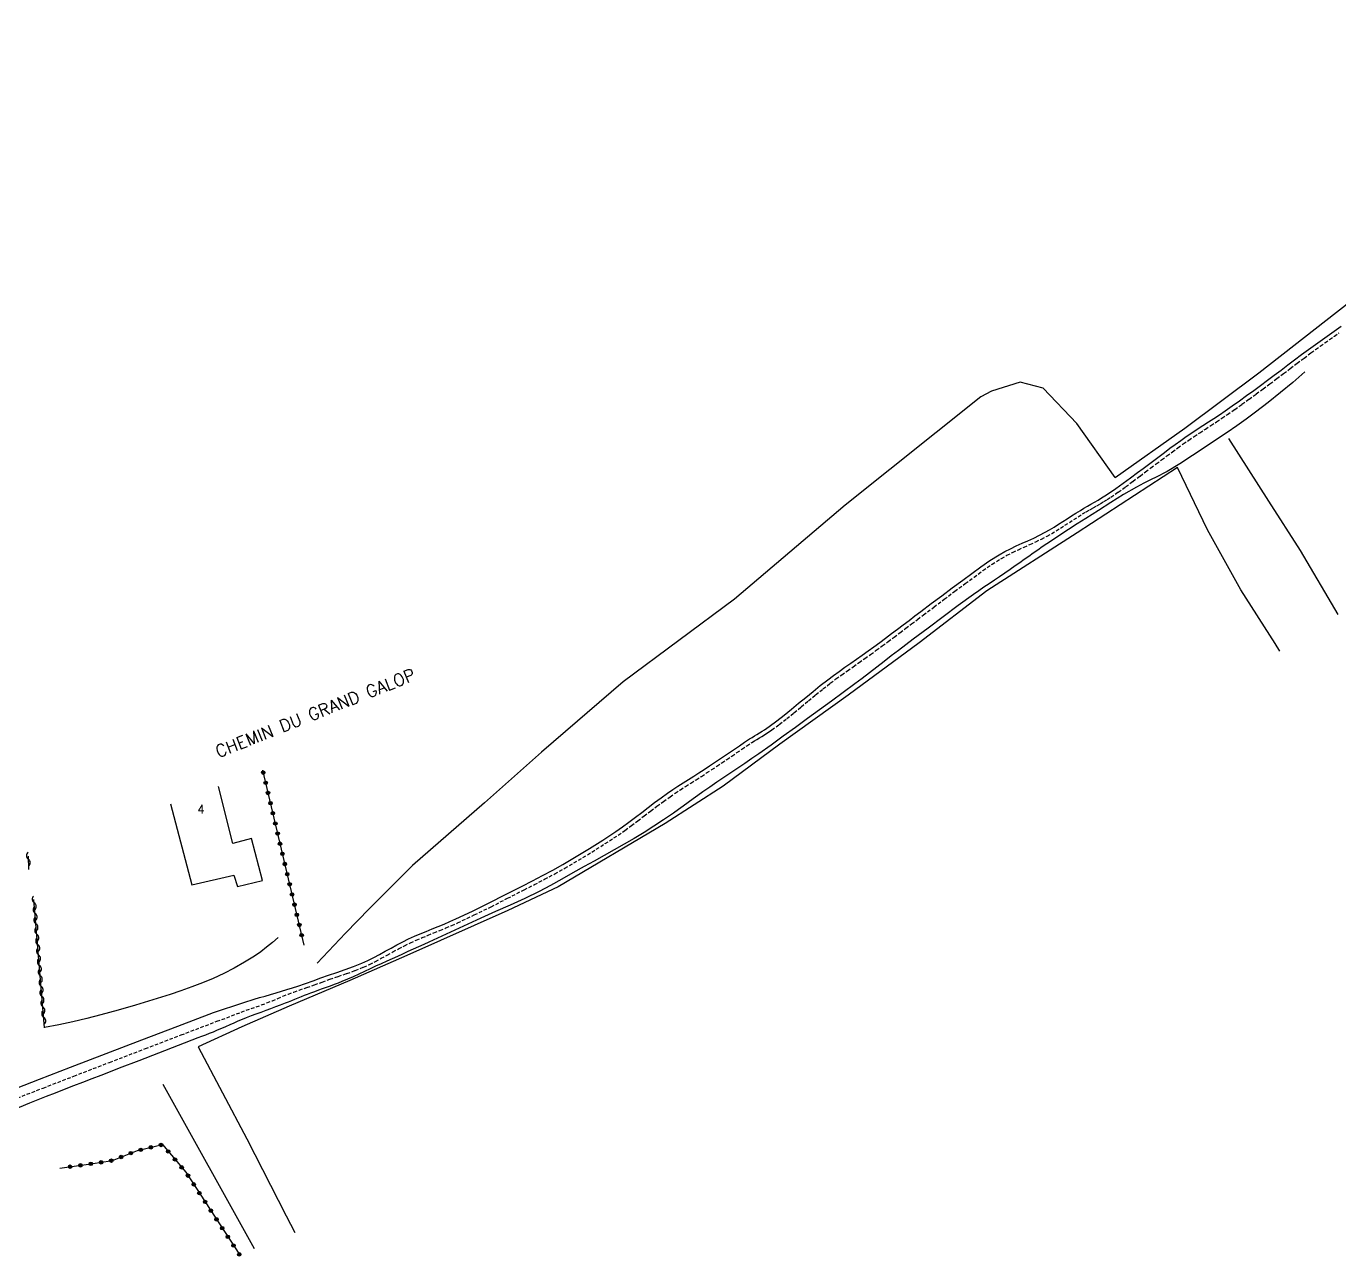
# Model space of a CAD drawing. Header units: millimetres. Extents: x 156000 to 157001, y 155000 to 156000.
# Drawn here: x 156333.8 to 156522.5, y 155355.5 to 155532.5 of the extents above; entities that cross this region are included whole.
import ezdxf
from ezdxf.enums import TextEntityAlignment as Align

# ---------------------------------------------------------------- set-up
doc = ezdxf.new("R2010")
doc.units = ezdxf.units.MM
doc.linetypes.add('DASHED', pattern=[0.75, 0.5, -0.25])
doc.layers.get('0').update_dxf_attribs({"linetype": 'CONTINUOUS'})
for name, color, linetype in [('W0001', 6, 'DASHED'), ('W0071', 7, 'CONTINUOUS'), ('W0101', 7, 'CONTINUOUS'), ('W0300', 7, 'CONTINUOUS'), ('W0310', 3, 'CONTINUOUS'), ('W0323', 7, 'CONTINUOUS'), ('W0330', 7, 'CONTINUOUS'), ('W0989', 7, 'CONTINUOUS'), ('W0991', 7, 'CONTINUOUS')]:
    doc.layers.add(name, color=color, linetype=linetype)
doc.styles.get("Standard").update_dxf_attribs({"font": 'romans.shx', "width": 0.85})

# ---------------------------------------------------------------- blocks, each defined once
blk = doc.blocks.new('t310o')
at = {"color": 0, "linetype": 'Continuous'}
for centre, start, end in [((-0.5, 0.38), 216.8699, 323.1304), ((0.5, -0.37), 36.8699, 143.1303)]:
    blk.add_arc(centre, 0.625, start, end, dxfattribs=at)
blk = doc.blocks.new('t323o')
at = {"color": 0, "linetype": 'Continuous'}
for radius in [0.25, 0.15]:
    blk.add_circle((0, 0), radius, dxfattribs=at)

msp = doc.modelspace()

# ---------------------------------------------------------------- linework, layer by layer
at = {"layer": 'W0001'}
msp.add_lwpolyline([(156331.78, 155378.08), (156336.2, 155379.8), (156340.62, 155381.51), (156345.76, 155383.49), (156350.9, 155385.46), (156356.04, 155387.43), (156361.19, 155389.39), (156361.9, 155389.64), (156362.6, 155389.9), (156363.3, 155390.17), (156364, 155390.45), (156364.7, 155390.72), (156365.4, 155390.99), (156366.11, 155391.24), (156366.82, 155391.48), (156367.61, 155391.74), (156368.39, 155392.03), (156369.16, 155392.35), (156369.93, 155392.67), (156370.69, 155392.99), (156371.46, 155393.31), (156372.24, 155393.6), (156373.02, 155393.88), (156374.13, 155394.25), (156375.23, 155394.64), (156376.32, 155395.04), (156377.42, 155395.43), (156378.64, 155395.85), (156379.86, 155396.26), (156381.08, 155396.69), (156382.27, 155397.18), (156383.14, 155397.58), (156383.99, 155398), (156384.82, 155398.45), (156385.66, 155398.9), (156386.49, 155399.36), (156387.32, 155399.82), (156388.16, 155400.26), (156389.02, 155400.67), (156389.85, 155401.06), (156390.7, 155401.42), (156391.55, 155401.77), (156392.4, 155402.12), (156393.25, 155402.46), (156394.1, 155402.81), (156394.95, 155403.17), (156395.79, 155403.55), (156398.2, 155404.69), (156400.6, 155405.87), (156402.98, 155407.08), (156405.35, 155408.29), (156406.83, 155409.05), (156408.31, 155409.82), (156409.77, 155410.6), (156411.22, 155411.42), (156413.17, 155412.56), (156415.1, 155413.73), (156417.01, 155414.94), (156418.9, 155416.18), (156419.85, 155416.85), (156420.78, 155417.53), (156421.71, 155418.22), (156422.62, 155418.93), (156423.54, 155419.63), (156424.46, 155420.33), (156425.39, 155421.02), (156426.34, 155421.69), (156427.08, 155422.2), (156427.82, 155422.69), (156428.58, 155423.18), (156429.33, 155423.66), (156430.09, 155424.14), (156430.85, 155424.62), (156431.6, 155425.1), (156432.35, 155425.59), (156433.08, 155426.07), (156433.8, 155426.56), (156434.51, 155427.05), (156435.23, 155427.54), (156435.95, 155428.03), (156436.67, 155428.52), (156437.39, 155429), (156438.11, 155429.48), (156438.47, 155429.71), (156438.83, 155429.93), (156439.19, 155430.15), (156439.55, 155430.37), (156439.91, 155430.59), (156440.27, 155430.82), (156440.62, 155431.05), (156440.97, 155431.29), (156442.05, 155432.09), (156443.11, 155432.92), (156444.16, 155433.76), (156445.2, 155434.62), (156446.23, 155435.48), (156447.27, 155436.34), (156448.32, 155437.18), (156449.38, 155438.01), (156450.19, 155438.62), (156451.02, 155439.21), (156451.85, 155439.81), (156452.68, 155440.39), (156453.51, 155440.98), (156454.34, 155441.56), (156455.17, 155442.15), (156455.99, 155442.75), (156456.85, 155443.38), (156457.69, 155444.01), (156458.54, 155444.64), (156459.39, 155445.28), (156460.23, 155445.92), (156461.07, 155446.55), (156461.92, 155447.19), (156462.76, 155447.83), (156464.27, 155448.96), (156465.77, 155450.1), (156467.27, 155451.23), (156468.79, 155452.34), (156470.06, 155453.27), (156471.33, 155454.21), (156472.63, 155455.12), (156473.97, 155455.96), (156474.77, 155456.41), (156475.59, 155456.82), (156476.42, 155457.21), (156477.25, 155457.59), (156478.09, 155457.96), (156478.92, 155458.34), (156479.74, 155458.74), (156480.55, 155459.17), (156481.21, 155459.54), (156481.85, 155459.93), (156482.49, 155460.33), (156483.12, 155460.73), (156483.75, 155461.14), (156484.39, 155461.55), (156485.02, 155461.95), (156485.66, 155462.35), (156486.16, 155462.65), (156486.67, 155462.95), (156487.18, 155463.24), (156487.69, 155463.53), (156488.2, 155463.83), (156488.71, 155464.13), (156489.21, 155464.44), (156489.71, 155464.76), (156490.78, 155465.49), (156491.84, 155466.26), (156492.88, 155467.04), (156493.93, 155467.81), (156494.7, 155468.39), (156495.47, 155468.97), (156496.24, 155469.55), (156497.01, 155470.13), (156497.78, 155470.71), (156498.56, 155471.29), (156499.34, 155471.86), (156500.12, 155472.42), (156500.91, 155472.96), (156501.7, 155473.5), (156502.5, 155474.02), (156503.3, 155474.55), (156504.1, 155475.07), (156504.9, 155475.59), (156505.69, 155476.12), (156506.48, 155476.66), (156507.52, 155477.39), (156508.56, 155478.12), (156509.59, 155478.86), (156510.61, 155479.61), (156511.6, 155480.34), (156512.59, 155481.07), (156513.57, 155481.81), (156514.55, 155482.55), (156515.52, 155483.29), (156516.5, 155484.03), (156517.49, 155484.77), (156518.48, 155485.5), (156519.15, 155485.99), (156519.82, 155486.47), (156520.5, 155486.95), (156521.17, 155487.43), (156521.85, 155487.91), (156522.52, 155488.39)], dxfattribs=at)
at = {"layer": 'W0071'}
for points in [[(156360.7, 155390.67), (156362.16, 155391.15), (156363.62, 155391.63), (156365.08, 155392.09), (156366.54, 155392.56), (156367.33, 155392.8), (156368.11, 155393.03), (156368.9, 155393.27), (156369.69, 155393.5), (156370.48, 155393.73), (156371.26, 155393.97), (156372.05, 155394.21), (156372.83, 155394.46), (156373.93, 155394.84), (156375.03, 155395.22), (156376.12, 155395.62), (156377.21, 155396.01), (156378.42, 155396.43), (156379.63, 155396.84), (156380.84, 155397.27), (156382.02, 155397.75), (156382.89, 155398.14), (156383.73, 155398.57), (156384.57, 155399.01), (156385.4, 155399.47), (156386.23, 155399.93), (156387.06, 155400.38), (156387.9, 155400.82), (156388.75, 155401.23), (156389.59, 155401.62), (156390.43, 155401.98), (156391.28, 155402.33), (156392.14, 155402.68), (156392.99, 155403.03), (156393.84, 155403.38), (156394.69, 155403.74), (156395.53, 155404.11), (156397.94, 155405.25), (156400.32, 155406.43), (156402.7, 155407.63), (156405.07, 155408.84), (156406.54, 155409.6), (156408.01, 155410.36), (156409.47, 155411.14), (156410.91, 155411.95), (156412.85, 155413.09), (156414.78, 155414.25), (156416.68, 155415.45), (156418.55, 155416.7), (156419.5, 155417.36), (156420.43, 155418.04), (156421.36, 155418.73), (156422.27, 155419.44), (156423.19, 155420.14), (156424.11, 155420.84), (156425.04, 155421.53), (156425.98, 155422.2), (156426.73, 155422.71), (156427.48, 155423.2), (156428.23, 155423.69), (156428.99, 155424.17), (156429.75, 155424.65), (156430.5, 155425.13), (156431.26, 155425.61), (156432.01, 155426.11), (156432.74, 155426.59), (156433.46, 155427.07), (156434.17, 155427.56), (156434.89, 155428.06), (156435.61, 155428.55), (156436.33, 155429.03), (156437.05, 155429.52), (156437.77, 155430), (156438.13, 155430.22), (156438.48, 155430.45), (156438.84, 155430.66), (156439.2, 155430.88), (156439.56, 155431.1), (156439.91, 155431.33), (156440.26, 155431.56), (156440.61, 155431.8), (156441.69, 155432.59), (156442.75, 155433.42), (156443.8, 155434.26), (156444.83, 155435.12), (156445.86, 155435.98), (156446.9, 155436.84), (156447.94, 155437.68), (156449.01, 155438.5), (156449.82, 155439.11), (156450.65, 155439.71), (156451.48, 155440.3), (156452.31, 155440.89), (156453.14, 155441.47), (156453.98, 155442.06), (156454.8, 155442.65), (156455.63, 155443.25), (156456.48, 155443.87), (156457.33, 155444.51), (156458.17, 155445.14), (156459.02, 155445.78), (156459.86, 155446.41), (156460.71, 155447.05), (156461.55, 155447.69), (156462.39, 155448.32), (156463.9, 155449.46), (156465.4, 155450.59), (156466.91, 155451.73), (156468.42, 155452.84), (156469.71, 155453.78), (156471, 155454.73), (156472.31, 155455.64), (156473.66, 155456.49), (156474.46, 155456.94), (156475.28, 155457.36), (156476.11, 155457.75), (156476.95, 155458.13), (156477.78, 155458.5), (156478.62, 155458.88), (156479.44, 155459.28), (156480.25, 155459.71), (156480.9, 155460.08), (156481.55, 155460.47), (156482.18, 155460.86), (156482.81, 155461.27), (156483.44, 155461.67), (156484.07, 155462.08), (156484.7, 155462.48), (156485.34, 155462.87), (156485.84, 155463.18), (156486.35, 155463.47), (156486.85, 155463.76), (156487.36, 155464.05), (156487.87, 155464.35), (156488.37, 155464.65), (156488.87, 155464.96), (156489.37, 155465.27), (156490.44, 155466), (156491.48, 155466.77), (156492.52, 155467.54), (156493.56, 155468.31), (156494.34, 155468.89), (156495.11, 155469.47), (156495.88, 155470.05), (156496.65, 155470.63), (156497.42, 155471.21), (156498.2, 155471.79), (156498.98, 155472.36), (156499.77, 155472.92), (156500.55, 155473.47), (156501.34, 155474), (156502.14, 155474.53), (156502.94, 155475.05), (156503.74, 155475.58), (156504.54, 155476.1), (156505.34, 155476.63), (156506.13, 155477.17), (156507.17, 155477.89), (156508.2, 155478.63), (156509.23, 155479.37), (156510.25, 155480.11), (156511.24, 155480.84), (156512.22, 155481.57), (156513.2, 155482.31), (156514.18, 155483.05), (156515.16, 155483.79), (156516.14, 155484.53), (156517.12, 155485.27), (156518.11, 155486), (156518.78, 155486.48), (156519.46, 155486.97), (156520.13, 155487.45), (156520.81, 155487.93), (156521.48, 155488.41), (156522.16, 155488.89), (156522.83, 155489.37)], [(156517.62, 155482.78), (156515.89, 155481.28), (156514.13, 155479.82), (156512.34, 155478.38), (156510.53, 155476.98), (156509.19, 155475.99), (156507.82, 155475.02), (156506.44, 155474.08), (156505.05, 155473.14), (156503.26, 155471.94), (156501.46, 155470.74), (156499.65, 155469.58), (156497.79, 155468.47), (156497.25, 155468.17), (156496.7, 155467.88), (156496.15, 155467.61), (156495.59, 155467.34), (156495.03, 155467.07), (156494.48, 155466.8), (156493.92, 155466.51), (156493.38, 155466.22), (156491.54, 155465.13), (156489.73, 155464), (156487.94, 155462.85), (156486.14, 155461.7), (156484.89, 155460.91), (156483.64, 155460.12), (156482.4, 155459.32), (156481.17, 155458.51), (156480.52, 155458.06), (156479.86, 155457.61), (156479.21, 155457.16), (156478.57, 155456.7), (156477.92, 155456.24), (156477.27, 155455.78), (156476.62, 155455.32), (156475.97, 155454.87), (156475.23, 155454.35), (156474.47, 155453.84), (156473.72, 155453.33), (156472.97, 155452.83), (156472.21, 155452.32), (156471.46, 155451.8), (156470.72, 155451.29), (156469.97, 155450.76), (156467.78, 155449.18), (156465.61, 155447.57), (156463.44, 155445.95), (156461.29, 155444.33), (156460.24, 155443.53), (156459.19, 155442.73), (156458.15, 155441.93), (156457.11, 155441.12), (156456.07, 155440.31), (156455.03, 155439.51), (156453.98, 155438.71), (156452.93, 155437.92), (156451.24, 155436.66), (156449.53, 155435.42), (156447.82, 155434.18), (156446.11, 155432.94), (156444.36, 155431.66), (156442.62, 155430.39), (156440.87, 155429.12), (156439.11, 155427.86), (156438.11, 155427.17), (156437.11, 155426.48), (156436.1, 155425.8), (156435.09, 155425.12), (156434.08, 155424.44), (156433.07, 155423.76), (156432.06, 155423.07), (156431.06, 155422.38), (156430.35, 155421.88), (156429.64, 155421.37), (156428.94, 155420.86), (156428.24, 155420.35), (156427.54, 155419.84), (156426.84, 155419.33), (156426.13, 155418.83), (156425.41, 155418.35), (156424.01, 155417.44), (156422.6, 155416.56), (156421.18, 155415.7), (156419.75, 155414.85), (156418.32, 155414.03), (156416.88, 155413.23), (156415.44, 155412.44), (156413.99, 155411.64), (156412.38, 155410.74), (156410.78, 155409.83), (156409.16, 155408.93), (156407.52, 155408.08), (156405.44, 155407.07), (156403.34, 155406.1), (156401.23, 155405.16), (156399.12, 155404.2), (156397.26, 155403.34), (156395.4, 155402.49), (156393.54, 155401.63), (156391.68, 155400.78), (156390.92, 155400.44), (156390.17, 155400.1), (156389.41, 155399.75), (156388.65, 155399.41), (156387.89, 155399.07), (156387.13, 155398.73), (156386.38, 155398.39), (156385.62, 155398.05), (156384.81, 155397.68), (156384.01, 155397.31), (156383.2, 155396.93), (156382.4, 155396.55), (156381.59, 155396.18), (156380.79, 155395.81), (156379.97, 155395.46), (156379.15, 155395.11), (156378.6, 155394.89), (156378.04, 155394.67), (156377.47, 155394.46), (156376.91, 155394.26), (156376.34, 155394.06), (156375.78, 155393.86), (156375.21, 155393.65), (156374.65, 155393.44), (156374.19, 155393.26), (156373.73, 155393.08), (156373.28, 155392.89), (156372.82, 155392.71), (156372.36, 155392.52), (156371.91, 155392.34), (156371.45, 155392.16), (156370.99, 155391.98), (156370.29, 155391.71), (156369.6, 155391.45), (156368.9, 155391.2), (156368.2, 155390.94), (156367.5, 155390.68), (156366.8, 155390.42), (156366.11, 155390.16), (156365.41, 155389.89), (156364.81, 155389.64), (156364.22, 155389.39), (156363.62, 155389.13), (156363.03, 155388.87), (156362.43, 155388.61), (156361.84, 155388.35), (156361.24, 155388.1), (156360.64, 155387.85), (156360.09, 155387.63), (156359.54, 155387.42), (156358.99, 155387.22), (156358.43, 155387.02), (156355.61, 155385.92), (156352.78, 155384.82), (156349.96, 155383.73), (156347.13, 155382.63), (156345.82, 155382.12), (156344.5, 155381.62), (156343.19, 155381.11), (156341.87, 155380.61), (156340.56, 155380.1), (156339.25, 155379.6), (156337.93, 155379.08), (156336.62, 155378.57), (156334.23, 155377.6), (156331.84, 155376.62)], [(156322.44, 155375.91), (156326.86, 155377.63), (156331.28, 155379.36), (156335.7, 155381.07), (156340.13, 155382.78), (156345.27, 155384.76), (156350.41, 155386.74), (156355.55, 155388.71), (156360.7, 155390.67)]]:
    msp.add_lwpolyline(points, dxfattribs=at)
at = {"layer": 'W0101'}
msp.add_lwpolyline([(156354.52, 155420.65), (156357.58, 155409), (156363.62, 155410.4), (156364.16, 155408.79), (156367.76, 155409.66), (156366.18, 155415.68), (156363.49, 155414.97), (156361.4, 155423.17)], dxfattribs=at)
at = {"layer": 'W0300'}
for points in [[(156369.98, 155401.43), (156369.17, 155400.71), (156368.34, 155400.03), (156367.49, 155399.38), (156366.6, 155398.78), (156365.17, 155397.88), (156363.69, 155397.05), (156362.19, 155396.27), (156360.66, 155395.55), (156359.14, 155394.91), (156357.58, 155394.33), (156356.02, 155393.79), (156354.45, 155393.27), (156351.97, 155392.47), (156349.49, 155391.71), (156346.99, 155390.98), (156344.48, 155390.31), (156342.47, 155389.8), (156340.46, 155389.33), (156338.44, 155388.89), (156336.41, 155388.49)], [(156353.43, 155380.33), (156366.57, 155356.7)]]:
    msp.add_lwpolyline(points, dxfattribs=at)
at = {"layer": 'W0310'}
for points in [[(156334.05, 155413.16), (156334.12, 155411.21)], [(156336.41, 155388.47), (156334.89, 155406.92)]]:
    msp.add_lwpolyline(points, dxfattribs=at)
at = {"layer": 'W0323'}
for points in [[(156373.72, 155400.33), (156367.77, 155425.5)], [(156338.6, 155368.28), (156343.06, 155368.89), (156346.16, 155369.39), (156349.77, 155370.81), (156353.36, 155371.66), (156356.7, 155367.72), (156364.42, 155355.84)]]:
    msp.add_lwpolyline(points, dxfattribs=at)
at = {"layer": 'W0330'}
for points in [[(156574.27, 155532.49), (156557.02, 155518.68), (156541.66, 155506.78), (156525.66, 155494.05), (156510.99, 155482.59), (156500.34, 155474.66), (156490.35, 155467.57)], [(156490.35, 155467.58), (156484.84, 155475.34), (156479.97, 155480.42), (156476.67, 155481.3), (156472.57, 155480), (156471.03, 155479.21), (156451.53, 155463.63), (156435.6, 155450.09), (156419.61, 155438.2), (156407.87, 155428.11), (156399.64, 155420.8), (156389.3, 155411.78), (156383.14, 155405.59), (156379.66, 155402.09), (156375.58, 155397.77)], [(156506.65, 155473.19), (156512.4, 155464.2), (156516.92, 155457.11), (156522.35, 155447.87)], [(156514.03, 155442.61), (156513.33, 155443.71), (156508.38, 155451.44), (156503.6, 155460.08), (156499.32, 155469.05), (156484.87, 155459.64), (156471.88, 155451.28), (156462.15, 155443.84), (156451.93, 155436.3), (156442.13, 155429.26), (156434, 155423.21), (156425.63, 155417.82), (156410.24, 155408.75), (156403.02, 155405.33), (156388.51, 155398.86), (156380.29, 155395.26), (156371.6, 155391.57), (156364.77, 155388.61), (156358.49, 155385.71), (156365.48, 155372.51), (156371.17, 155361.43), (156372.39, 155359.04)]]:
    msp.add_lwpolyline(points, dxfattribs=at)

# ---------------------------------------------------------------- block references
at = {"layer": 'W0310'}
for p, rotation in [((156334.07, 155412.71), 271.8422332864791), ((156334.93, 155406.41), 94.71993880508475), ((156335.06, 155404.92), 94.71993880508475), ((156335.18, 155403.42), 94.71993880508475), ((156335.3, 155401.93), 94.71993880508475), ((156335.43, 155400.43), 94.71993880508475), ((156335.55, 155398.94), 94.71993880508475), ((156335.67, 155397.44), 94.71993880508475), ((156335.8, 155395.95), 94.71993880508475), ((156335.92, 155394.45), 94.71993880508475), ((156336.04, 155392.96), 94.71993880508475), ((156336.17, 155391.46), 94.71993880508475), ((156336.29, 155389.97), 94.71993880508475)]:
    msp.add_blockref('t310o', p, dxfattribs=dict(at, rotation=rotation))
at = {"layer": 'W0323'}
for p, rotation in [((156367.85, 155425.15), 103.294952131688), ((156368.2, 155423.69), 103.294952131688), ((156368.54, 155422.23), 103.294952131688), ((156368.89, 155420.77), 103.294952131688), ((156369.23, 155419.31), 103.294952131688), ((156369.58, 155417.85), 103.294952131688), ((156369.92, 155416.39), 103.294952131688), ((156370.27, 155414.93), 103.294952131688), ((156370.61, 155413.47), 103.294952131688), ((156370.96, 155412.01), 103.294952131688), ((156371.3, 155410.55), 103.294952131688), ((156371.65, 155409.09), 103.294952131688), ((156371.99, 155407.63), 103.294952131688), ((156372.34, 155406.17), 103.294952131688), ((156372.68, 155404.71), 103.294952131688), ((156373.03, 155403.25), 103.294952131688), ((156373.37, 155401.79), 103.294952131688), ((156353.15, 155371.61), 13.23429800655427), ((156347.42, 155369.88), 21.5735453453929), ((156348.82, 155370.44), 21.5735453453929), ((156350.23, 155370.92), 13.23429800655427), ((156351.69, 155371.26), 13.23429800655427), ((156354.19, 155370.68), 310.2858905480459), ((156355.16, 155369.53), 310.2858905480459), ((156340.08, 155368.48), 7.710709994389289), ((156341.57, 155368.68), 7.710709994389289), ((156343.06, 155368.89), 7.710709994389289), ((156344.54, 155369.12), 9.162927015157738), ((156346.02, 155369.36), 9.162927015157738), ((156356.13, 155368.39), 310.2858905480459), ((156357.04, 155367.2), 303.0300948597348), ((156357.86, 155365.94), 303.0300948597348), ((156358.67, 155364.68), 303.0300948597348), ((156359.49, 155363.42), 303.0300948597348), ((156360.31, 155362.17), 303.0300948597348), ((156361.13, 155360.91), 303.0300948597348), ((156361.94, 155359.65), 303.0300948597348), ((156362.76, 155358.39), 303.0300948597348), ((156363.58, 155357.14), 303.0300948597348), ((156364.4, 155355.88), 303.0300948597348)]:
    msp.add_blockref('t323o', p, dxfattribs=dict(at, rotation=rotation))

# ---------------------------------------------------------------- texts
at = {"layer": 'W0989'}
msp.add_text('CHEMIN DU GRAND GALOP', height=1.75, rotation=21.636, dxfattribs=at).set_placement((156361.4, 155427.26))
at = {"layer": 'W0991'}
msp.add_text(' 4', height=1.25, dxfattribs=at).set_placement((156358.47, 155419.89), align=Align.MIDDLE_CENTER)

doc.saveas('drawing.dxf')
